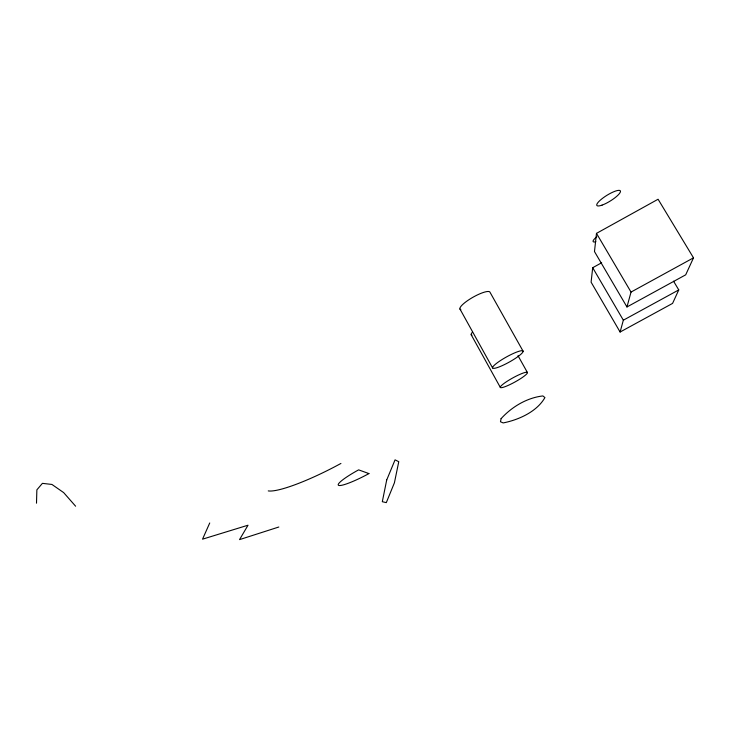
<?xml version="1.0" encoding="UTF-8"?>
<svg xmlns="http://www.w3.org/2000/svg" width="730" height="730" viewBox="0 0 730 730"><rect width="100%" height="100%" fill="white"/><g stroke="black" fill="none" stroke-linecap="round" stroke-linejoin="round"><path stroke-width="1.09" d="M36.5 503.198L36.865 489.857L42.413 483.351L51.93 484.446L63.647 492.595L75.61 506.209M601.657 262.763L592.696 267.709L591.099 282.172L620.108 332.022L672.576 303.397L678.763 289.92L673.544 281.187M596.483 233.372L594.476 251.549L626.961 306.965L685.698 274.827L693.5 257.836L658.086 199.244L596.483 233.372L631.03 292.073L626.961 306.965M620.108 332.022L623.338 320.196L592.696 267.709M209.738 522.972L202.538 539.169L248.027 525.208L239.531 539.625L278.814 527.014M631.03 292.073L693.5 257.836M623.338 320.196L678.763 289.92M523.109 351.221A17.41 2.92 -29.1 0 0 499.676 361.095A17.41 2.92 -29.1 0 0 500.734 366.287A17.41 2.92 -29.1 0 0 523.109 351.221L490.049 292.338A17.219 3.924 -29.5 0 0 471.689 297.986A17.219 3.924 -29.5 0 0 460.867 309.657M517.999 355.692L527.452 372.574A15.476 2.309 -28.9 0 1 507.505 385.695A15.476 2.309 -28.9 0 1 506.675 381.589A15.476 2.309 -28.9 0 1 527.452 372.574M459.955 309.009L492.604 367.938M471.178 334.732L500.315 387.393M340.928 463.45A68.574 11.443 -27.2 0 1 268.257 490.898M471.954 335.216A15.321 3.112 -29.3 0 1 472.356 332.296M595.872 241.749A12.273 2.646 -31.1 0 1 596.811 236.785M386.699 480.021L382.31 501.702L386.307 502.632L394.41 482.813L398.762 461.707L395.058 459.845L386.699 480.021M501.09 418.664L500.47 421.748L503.18 422.925C518.674 419.896 536.924 411.684 544.927 397.576L542.892 395.934C526.96 397.759 511.767 406.875 501.09 418.664M368.933 473.587L358.631 469.855A28.853 4.07 -27.6 0 0 338.702 485.404A28.853 4.07 -27.6 0 0 368.933 473.587M602.067 205.112A13.824 3.303 -31.8 0 0 620.464 191.616A13.824 3.303 -31.8 0 0 603.272 197.775A13.824 3.303 -31.8 0 0 602.067 205.112"/></g></svg>
